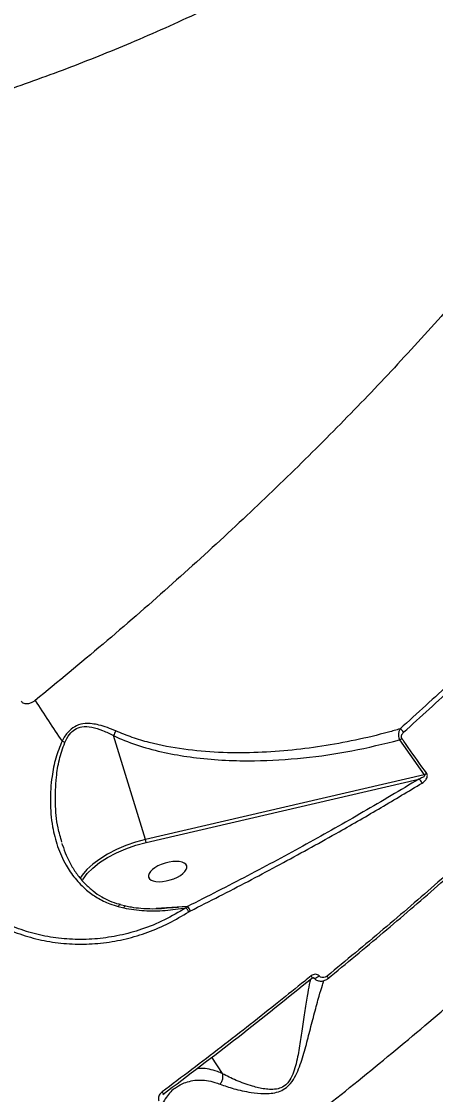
# Model space of a CAD drawing. Header units: millimetres. Extents: x -6901 to 7060, y -7557 to 6158.
# Drawn here: x 2186.4 to 2283.4, y -2839.9 to -2588.6 of the extents above; entities that cross this region are included whole.
import ezdxf

# ---------------------------------------------------------------- set-up
doc = ezdxf.new("R2010")
doc.units = ezdxf.units.MM
for name, color, linetype in [('DIKOM_ОБЪЕКТ', 7, 'Continuous'), ('DIKOM_РАЗМЕР_ЗОНА', 7, 'Continuous'), ('DIKOM_РАЗМЕР_ОБЪЕКТА', 7, 'Continuous')]:
    doc.layers.add(name, color=color, linetype=linetype)
doc.styles.add('style1', font='arial.ttf', dxfattribs={"width": 0.8})
doc.dimstyles.new('1-50', dxfattribs={"dimtxt": 300, "dimasz": 200, "dimexe": 100, "dimexo": 0, "dimgap": 100, "dimtad": 1, "dimtxsty": 'style1', "dimcen": 200, "dimclrd": 7, "dimclre": 7, "dimclrt": 7, "dimadec": 1, "dimazin": 2, "dimtfac": 1, "dimtmove": 0, "dimatfit": 2, "dimfxl": 0, "dimlwd": 25, "dimlwe": 18, "dimarcsym": 0})

# ---------------------------------------------------------------- blocks, each defined once
blk = doc.blocks.new('*D1')
at = {"layer": 'Defpoints', "color": 0, "transparency": 16777216}
for p in [(-4076.66, -462.32), (4983.51, -3127.59), (4983.51, -6854.07)]:
    blk.add_point(p, dxfattribs=at)
at = {"layer": 'DIKOM_РАЗМЕР_ОБЪЕКТА', "color": 7, "lineweight": 18, "transparency": 16777216}
for p, q in [((-4076.66, -462.32), (-4076.66, -6954.07)), ((4983.51, -3127.59), (4983.51, -6954.07))]:
    blk.add_line(p, q, dxfattribs=at)
at = {"layer": 'DIKOM_РАЗМЕР_ОБЪЕКТА', "color": 7, "lineweight": 25, "transparency": 16777216}
blk.add_line((-3876.66, -6854.07), (4783.51, -6854.07), dxfattribs=at)
at = {"layer": 'DIKOM_РАЗМЕР_ОБЪЕКТА', "color": 7, "transparency": 16777216}
for points in [[(-3876.66, -6820.74), (-3876.66, -6887.4), (-4076.66, -6854.07)], [(4783.51, -6820.74), (4783.51, -6887.4), (4983.51, -6854.07)]]:
    blk.add_solid(points, dxfattribs=at)
at = {"layer": 'DIKOM_РАЗМЕР_ОБЪЕКТА', "color": 7, "transparency": 16777216, "insert": (453.43, -6600.9), "char_height": 300, "attachment_point": 5, "style": 'style1'}
blk.add_mtext('9050', dxfattribs=at)
blk = doc.blocks.new('*D2')
at = {"layer": 'Defpoints', "color": 0, "transparency": 16777216}
for p in [(-1102.73, 4151.17), (-5819.23, -4492.42), (4721.24, -4492.42)]:
    blk.add_point(p, dxfattribs=at)
at = {"layer": 'DIKOM_РАЗМЕР_ОБЪЕКТА', "color": 7, "lineweight": 18, "transparency": 16777216}
for p, q in [((-1102.73, 4151.17), (-5919.23, 4151.17)), ((4721.24, -4492.42), (-5919.23, -4492.42))]:
    blk.add_line(p, q, dxfattribs=at)
at = {"layer": 'DIKOM_РАЗМЕР_ОБЪЕКТА', "color": 7, "lineweight": 25, "transparency": 16777216}
blk.add_line((-5819.23, 3951.17), (-5819.23, -4292.42), dxfattribs=at)
at = {"layer": 'DIKOM_РАЗМЕР_ОБЪЕКТА', "color": 7, "transparency": 16777216}
for points in [[(-5852.56, 3951.17), (-5785.89, 3951.17), (-5819.23, 4151.17)], [(-5852.56, -4292.42), (-5785.89, -4292.42), (-5819.23, -4492.42)]]:
    blk.add_solid(points, dxfattribs=at)
at = {"layer": 'DIKOM_РАЗМЕР_ОБЪЕКТА', "color": 7, "transparency": 16777216, "insert": (-6072.4, -170.63), "char_height": 300, "attachment_point": 5, "rotation": 90, "style": 'style1'}
blk.add_mtext('8650', dxfattribs=at)
blk = doc.blocks.new('*D3')
at = {"layer": 'Defpoints', "color": 0, "transparency": 16777216}
for p in [(-1553.27, 6158.28), (-6450.85, -6312.94), (5659.92, -6312.94)]:
    blk.add_point(p, dxfattribs=at)
at = {"layer": 'DIKOM_РАЗМЕР_ЗОНА', "color": 7, "lineweight": 18, "transparency": 16777216}
for p, q in [((-1553.27, 6158.28), (-6550.85, 6158.28)), ((5659.92, -6312.94), (-6550.85, -6312.94))]:
    blk.add_line(p, q, dxfattribs=at)
at = {"layer": 'DIKOM_РАЗМЕР_ЗОНА', "color": 7, "lineweight": 25, "transparency": 16777216}
blk.add_line((-6450.85, 5958.28), (-6450.85, -6112.94), dxfattribs=at)
at = {"layer": 'DIKOM_РАЗМЕР_ЗОНА', "color": 7, "transparency": 16777216}
for points in [[(-6484.18, 5958.28), (-6417.52, 5958.28), (-6450.85, 6158.28)], [(-6484.18, -6112.94), (-6417.52, -6112.94), (-6450.85, -6312.94)]]:
    blk.add_solid(points, dxfattribs=at)
at = {"layer": 'DIKOM_РАЗМЕР_ЗОНА', "color": 7, "transparency": 16777216, "insert": (-6704.02, -77.33), "char_height": 300, "attachment_point": 5, "rotation": 90, "style": 'style1'}
blk.add_mtext('12500', dxfattribs=at)
blk = doc.blocks.new('*D4')
at = {"layer": 'Defpoints', "color": 0, "transparency": 16777216}
for p in [(-5588.2, -1083.32), (7059.54, -2218.88), (7059.54, -7457.08)]:
    blk.add_point(p, dxfattribs=at)
at = {"layer": 'DIKOM_РАЗМЕР_ЗОНА', "color": 7, "lineweight": 18, "transparency": 16777216}
for p, q in [((-5588.2, -1083.32), (-5588.2, -7557.08)), ((7059.54, -2218.88), (7059.54, -7557.08))]:
    blk.add_line(p, q, dxfattribs=at)
at = {"layer": 'DIKOM_РАЗМЕР_ЗОНА', "color": 7, "lineweight": 25, "transparency": 16777216}
blk.add_line((-5388.2, -7457.08), (6859.54, -7457.08), dxfattribs=at)
at = {"layer": 'DIKOM_РАЗМЕР_ЗОНА', "color": 7, "transparency": 16777216}
for points in [[(-5388.2, -7423.74), (-5388.2, -7490.41), (-5588.2, -7457.08)], [(6859.54, -7423.74), (6859.54, -7490.41), (7059.54, -7457.08)]]:
    blk.add_solid(points, dxfattribs=at)
at = {"layer": 'DIKOM_РАЗМЕР_ЗОНА', "color": 7, "transparency": 16777216, "insert": (735.67, -7203.9), "char_height": 300, "attachment_point": 5, "style": 'style1'}
blk.add_mtext('12650', dxfattribs=at)

msp = doc.modelspace()

# ---------------------------------------------------------------- linework, layer by layer
at = {"layer": 'DIKOM_ОБЪЕКТ', "color": 7, "linetype": 'Continuous', "lineweight": 15}
for p, q in [((2215.498, -2780.229), (2207.959, -2755.885)), ((2274.966, -2756.884), (2280.77, -2765.073)), ((2280.77, -2765.073), (2215.498, -2780.229)), ((2215.621, -2780.893), (2279.494, -2766.061)), ((2196.07, -2781.51), (2195.982, -2781.176)), ((2200.499, -2788.805), (2200.146, -2789.381)), ((2209.11, -2795.922), (2210.376, -2796.234)), ((2209.574, -2795.43), (2210.843, -2795.735)), ((2225.319, -2795.92), (2218.016, -2796.386)), ((2225.285, -2795.928), (2223.217, -2796.096)), ((2225.285, -2795.928), (2224.965, -2796.216)), ((2225.319, -2795.92), (2225.285, -2795.928)), ((2225.649, -2797.137), (2225.949, -2796.969)), ((2225.949, -2796.969), (2225.991, -2796.949)), ((2233.537, -2835.054), (2231.01, -2831.164))]:
    msp.add_line(p, q, dxfattribs=at)
at = {"layer": 'DIKOM_ОБЪЕКТ', "color": 7, "linetype": 'Continuous', "lineweight": 15, "flags": 128}
for points in [[(2215.498, -2780.229), (2213.158, -2780.864), (2210.865, -2781.655), (2208.67, -2782.586), (2206.618, -2783.636), (2204.756, -2784.782), (2203.123, -2785.999), (2201.754, -2787.262), (2200.681, -2788.542), (2200.499, -2788.805)], [(2200.819, -2789.623), (2200.89, -2789.504), (2201.856, -2788.195), (2203.151, -2786.893), (2204.743, -2785.63), (2206.593, -2784.436), (2208.658, -2783.34), (2210.888, -2782.37), (2213.228, -2781.547), (2215.621, -2780.893)], [(2210.376, -2796.234), (2210.517, -2795.992), (2210.652, -2795.829), (2210.775, -2795.753), (2210.845, -2795.752)], [(2254.266, -2812.142), (2254.357, -2812.291), (2254.428, -2812.43), (2254.476, -2812.552), (2254.5, -2812.653), (2254.498, -2812.729), (2254.471, -2812.777), (2254.468, -2812.78)], [(2256.116, -2812.171), (2255.944, -2812.341), (2255.757, -2812.493), (2255.566, -2812.617), (2255.382, -2812.708), (2255.216, -2812.758), (2255.077, -2812.766), (2254.974, -2812.731), (2254.914, -2812.655)], [(2258.022, -2812.199), (2258.109, -2812.342), (2258.178, -2812.476), (2258.226, -2812.595), (2258.252, -2812.695), (2258.255, -2812.774), (2258.234, -2812.827), (2258.192, -2812.854), (2258.128, -2812.854)], [(2254.468, -2812.78), (2254.42, -2812.795), (2254.346, -2812.783)], [(2219.379, -2839.342), (2219.471, -2839.49), (2219.546, -2839.625), (2219.602, -2839.741), (2219.636, -2839.833), (2219.647, -2839.899), (2219.634, -2839.936), (2219.631, -2839.938)], [(2219.631, -2839.938), (2219.598, -2839.942), (2219.541, -2839.917)]]:
    msp.add_lwpolyline(points, dxfattribs=at)
at = {"layer": 'DIKOM_ОБЪЕКТ', "color": 7, "linetype": 'Continuous', "lineweight": 15}
for centre, radius, start, end in [((2344.95, -2652.041), 182.356, 211.61737, 215.20233), ((2273.972, -2756.325), 2.314, 31.81334, 60.69739), ((2273.84, -2754.749), 2.413, 297.80603, 313.77221), ((2190.319, -2768.095), 12.294, 59.42441, 62.7772), ((2279.564, -2762.923), 2.465, 299.2953, 314.99048), ((2278.601, -2767.606), 1.784, 20.40303, 59.96139), ((2213.058, -2781.027), 2.566, 2.99546, 18.10708), ((2222.874, -2798.485), 3.086, 25.90323, 47.32198), ((2223.75, -2797.638), 2.299, 16.9195, 48.09582), ((2223.73, -2797.691), 2.38, 18.16422, 48.10015)]:
    msp.add_arc(centre, radius, start, end, dxfattribs=at)
at = {"layer": 'DIKOM_ОБЪЕКТ', "color": 7, "linetype": 'Continuous', "lineweight": 15, "extrusion": (0, 0, -1)}
msp.add_ellipse((2220.661, -2787.719), major_axis=(-4.462, -1.322), ratio=0.44303, dxfattribs=at)
at = {"layer": 'DIKOM_ОБЪЕКТ', "color": 7, "linetype": 'Continuous', "lineweight": 15}
for points, knots in [([(2361.088, -2483.076), (2361.593, -2484.157), (2363.143, -2487.476), (2364.666, -2493.721), (2365.754, -2501.72), (2365.819, -2510.407), (2364.89, -2519.741), (2362.923, -2529.717), (2359.903, -2540.342), (2355.787, -2551.606), (2350.53, -2563.543), (2344.174, -2575.988), (2336.884, -2588.638), (2328.78, -2601.363), (2319.967, -2614.092), (2310.209, -2627.177), (2299.501, -2640.582), (2287.86, -2654.264), (2275.614, -2667.838), (2262.84, -2681.254), (2249.618, -2694.467), (2235.662, -2707.77), (2220.978, -2721.118), (2205.639, -2734.483), (2194.986, -2743.255), (2189.661, -2747.64)], [0, 0, 0, 0, 0.0209176, 0.0641762, 0.1074675, 0.1507257, 0.1952322, 0.2397749, 0.2842812, 0.3303974, 0.3765138, 0.4232924, 0.4700712, 0.5140067, 0.5579766, 0.6019127, 0.6471286, 0.6923815, 0.7375984, 0.7807392, 0.8239114, 0.8670525, 0.9113572, 0.9556953, 1, 1, 1, 1]), ([(2148.665, -2615.247), (2154.242, -2613.679), (2165.404, -2610.54), (2181.516, -2605.3), (2197.116, -2599.689), (2212.742, -2593.43), (2228.275, -2586.474), (2243.578, -2578.773), (2258.013, -2570.621), (2271.507, -2562.053), (2283.994, -2553.105), (2295.299, -2543.894), (2305.418, -2534.439), (2314.383, -2524.768), (2322.314, -2514.813), (2329.053, -2504.601), (2333.517, -2496.844), (2335.349, -2492.447), (2335.708, -2491.585)], [0, 0, 0, 0, 0.0605928, 0.1212603, 0.1819278, 0.24252, 0.3107042, 0.3791082, 0.4476212, 0.5161312, 0.5845273, 0.6527065, 0.7187281, 0.7849574, 0.8512909, 0.9176218, 0.9838461, 1, 1, 1, 1]), ([(2216.26, -2567.304), (2214.52, -2567.662), (2209.798, -2568.634), (2202.216, -2570.665), (2193.62, -2573.551), (2185.324, -2577.039), (2178.563, -2580.551), (2172.966, -2584.005), (2168.427, -2587.251), (2164.02, -2591.056), (2160.859, -2594.436), (2159.281, -2596.575), (2158.821, -2597.2)], [0, 0, 0, 0, 0.0783342, 0.212592, 0.3472661, 0.4817925, 0.6158495, 0.6916663, 0.7820708, 0.8726183, 0.9628123, 1, 1, 1, 1]), ([(2320.326, -2710.444), (2316.816, -2714.086), (2309.795, -2721.371), (2298.671, -2732.341), (2287.159, -2743.331), (2279.123, -2750.648), (2275.105, -2754.307)], [0, 0, 0, 0, 0.2491207, 0.4982417, 0.749121, 1, 1, 1, 1]), ([(2275.939, -2755.105), (2279.934, -2751.466), (2287.926, -2744.189), (2299.431, -2733.208), (2310.601, -2722.195), (2317.682, -2714.848), (2321.222, -2711.174)], [0, 0, 0, 0, 0.249121, 0.4982426, 0.7491217, 1, 1, 1, 1]), ([(2189.661, -2747.64), (2189.46, -2747.788), (2189.04, -2748.097), (2188.393, -2748.359), (2187.798, -2748.462), (2187.285, -2748.436), (2186.877, -2748.296), (2186.583, -2748.082), (2186.48, -2747.912), (2186.432, -2747.832)], [0, 0, 0, 0, 0.1943883, 0.4036959, 0.553903, 0.6910098, 0.8350722, 0.9219104, 1, 1, 1, 1]), ([(2208.515, -2754.769), (2207.214, -2754.244), (2205.397, -2753.511), (2202.962, -2753.068), (2201.193, -2753.007), (2199.304, -2753.429), (2197.429, -2754.735), (2196.449, -2756.167), (2195.996, -2757.058), (2195.943, -2757.163)], [0, 0, 0, 0, 0.2865153, 0.4002752, 0.5163017, 0.657463, 0.799395, 0.9763481, 1, 1, 1, 1]), ([(2196.573, -2757.511), (2196.898, -2756.84), (2197.485, -2755.633), (2198.909, -2754.309), (2200.768, -2753.662), (2203.021, -2753.839), (2205.483, -2754.658), (2207.137, -2755.429), (2207.959, -2755.877), (2207.96, -2755.877)], [0, 0, 0, 0, 0.1595681, 0.287557, 0.4150728, 0.5935057, 0.7940452, 0.9997259, 1, 1, 1, 1]), ([(2275.105, -2754.307), (2274.197, -2754.564), (2270.749, -2755.544), (2264.663, -2756.999), (2256.805, -2758.445), (2248.851, -2759.443), (2240.775, -2759.958), (2232.611, -2759.92), (2224.402, -2759.206), (2217.64, -2757.907), (2212.343, -2756.355), (2209.791, -2755.298), (2208.515, -2754.769)], [0, 0, 0, 0, 0.0419955, 0.1595236, 0.2774941, 0.3953163, 0.5131211, 0.6338764, 0.754565, 0.875869, 0.937948, 1, 1, 1, 1]), ([(2275.105, -2754.307), (2275, -2754.51), (2274.788, -2754.919), (2274.679, -2755.679), (2274.748, -2756.377), (2274.899, -2756.73), (2274.966, -2756.884)], [0, 0, 0, 0, 0.2829201, 0.5675092, 0.8111844, 1, 1, 1, 1]), ([(2207.96, -2755.877), (2207.959, -2755.878), (2207.958, -2755.88), (2207.959, -2755.883), (2207.959, -2755.884), (2207.959, -2755.885)], [0, 0, 0, 0, 0.351492, 0.8152693, 1, 1, 1, 1]), ([(2207.959, -2755.885), (2208.593, -2756.172), (2211.037, -2757.278), (2215.516, -2758.808), (2221.421, -2760.22), (2227.673, -2761.179), (2234.211, -2761.715), (2242.575, -2761.851), (2252.505, -2761.246), (2263.888, -2759.623), (2271.275, -2757.796), (2274.966, -2756.884)], [0, 0, 0, 0, 0.0310727, 0.1198401, 0.2089553, 0.2979302, 0.3968243, 0.4957438, 0.6636327, 0.8319728, 1, 1, 1, 1]), ([(2208.515, -2754.769), (2208.501, -2754.801), (2208.42, -2754.992), (2208.239, -2755.384), (2208.059, -2755.702), (2207.96, -2755.877)], [0, 0, 0, 0, 0.0843684, 0.4972732, 1, 1, 1, 1]), ([(2275.509, -2756.492), (2275.479, -2756.438), (2275.416, -2756.327), (2275.387, -2756.104), (2275.427, -2755.845), (2275.586, -2755.472), (2275.796, -2755.253), (2275.939, -2755.105)], [0, 0, 0, 0, 0.1212062, 0.2522806, 0.4115664, 0.5993492, 1, 1, 1, 1]), ([(2281.307, -2764.666), (2280.946, -2764.171), (2279.143, -2761.693), (2277.215, -2758.966), (2275.668, -2756.723), (2275.509, -2756.492)], [0, 0, 0, 0, 0.183171, 0.9158772, 1, 1, 1, 1]), ([(1836.122, -3022.975), (1839.914, -3023.291), (1847.501, -3023.922), (1859.861, -3023.946), (1873.017, -3023.288), (1887.032, -3021.852), (1901.858, -3019.644), (1917.174, -3016.706), (1932.913, -3013.068), (1949.005, -3008.772), (1965.712, -3003.748), (1983, -2997.983), (2000.823, -2991.479), (2018.794, -2984.379), (2036.847, -2976.72), (2054.919, -2968.553), (2073.297, -2959.746), (2091.932, -2950.304), (2110.763, -2940.246), (2129.387, -2929.787), (2147.747, -2918.973), (2165.79, -2907.854), (2183.8, -2896.258), (2201.713, -2884.205), (2219.463, -2871.727), (2236.676, -2859.089), (2253.305, -2846.337), (2269.319, -2833.519), (2284.964, -2820.44), (2300.167, -2807.134), (2314.871, -2793.644), (2327.767, -2781.204), (2339.05, -2769.842), (2345.488, -2763.006), (2348.71, -2759.586)], [0, 0, 0, 0, 0.0311784, 0.0623809, 0.0935594, 0.1256442, 0.1577551, 0.1898399, 0.2210202, 0.2522243, 0.2834046, 0.3154897, 0.3476009, 0.379686, 0.410889, 0.4421158, 0.4733189, 0.5054256, 0.5375585, 0.5696654, 0.6009196, 0.6321978, 0.6634522, 0.69561, 0.727794, 0.7599519, 0.7912842, 0.8226406, 0.8539729, 0.8862089, 0.9184711, 0.9507073, 0.9753305, 1, 1, 1, 1]), ([(2195.943, -2757.163), (2195.412, -2758.483), (2194.336, -2761.157), (2193.428, -2765.943), (2193.037, -2771.363), (2193.519, -2776.894), (2194.788, -2781.905), (2196.593, -2785.963), (2198.918, -2789.386), (2201.418, -2791.955), (2204.194, -2793.94), (2206.725, -2795.209), (2208.446, -2795.723), (2209.11, -2795.922)], [0, 0, 0, 0, 0.0889077, 0.1801292, 0.3049753, 0.4334625, 0.5379145, 0.6451615, 0.7294092, 0.8158756, 0.8847856, 0.9555179, 1, 1, 1, 1]), ([(2195.893, -2780.838), (2195.574, -2779.731), (2194.717, -2776.765), (2194.254, -2771.631), (2194.479, -2766.257), (2195.172, -2761.478), (2196.106, -2758.832), (2196.573, -2757.511)], [0, 0, 0, 0, 0.1492801, 0.4001237, 0.6510523, 0.8257827, 1, 1, 1, 1]), ([(2280.273, -2766.984), (2280.57, -2766.769), (2280.993, -2766.463), (2281.372, -2765.853), (2281.503, -2765.421), (2281.486, -2765.036), (2281.401, -2764.805), (2281.326, -2764.695), (2281.307, -2764.666)], [0, 0, 0, 0, 0.4029938, 0.5733213, 0.7451357, 0.8533486, 0.9617232, 1, 1, 1, 1]), ([(2279.494, -2766.061), (2275.184, -2768.639), (2266.566, -2773.796), (2253.162, -2781.337), (2239.451, -2788.742), (2230.03, -2793.527), (2225.319, -2795.92)], [0, 0, 0, 0, 0.2492676, 0.4985354, 0.7492681, 1, 1, 1, 1]), ([(2225.991, -2796.949), (2226.558, -2796.664), (2229.395, -2795.238), (2236.725, -2791.494), (2247.835, -2785.626), (2259.868, -2778.967), (2270.683, -2772.75), (2277.076, -2768.906), (2280.273, -2766.984)], [0, 0, 0, 0, 0.0299881, 0.1499473, 0.3900559, 0.630165, 0.8150833, 1, 1, 1, 1]), ([(2280.77, -2765.073), (2280.783, -2765.081), (2280.81, -2765.096), (2280.842, -2765.13), (2280.858, -2765.164), (2280.863, -2765.201), (2280.858, -2765.247), (2280.799, -2765.367), (2280.62, -2765.521), (2280.312, -2765.713), (2279.927, -2765.898), (2279.637, -2766.007), (2279.494, -2766.061)], [0, 0, 0, 0, 0.0254415, 0.0517591, 0.0782571, 0.0864661, 0.115023, 0.1529068, 0.3030003, 0.4907653, 0.7489959, 1, 1, 1, 1]), ([(2308.271, -2768.14), (2304.317, -2771.829), (2296.408, -2779.207), (2284.007, -2790.25), (2271.254, -2801.267), (2262.433, -2808.555), (2258.022, -2812.199)], [0, 0, 0, 0, 0.249099, 0.4981994, 0.7490999, 1, 1, 1, 1]), ([(2258.128, -2812.854), (2262.498, -2809.244), (2271.238, -2802.025), (2283.937, -2791.06), (2296.347, -2780.016), (2304.297, -2772.602), (2308.272, -2768.895)], [0, 0, 0, 0, 0.2491002, 0.4982, 0.7491005, 1, 1, 1, 1]), ([(2162.057, -2780.889), (2162.912, -2782.515), (2164.62, -2785.767), (2167.878, -2790.065), (2171.553, -2793.857), (2175.603, -2797.099), (2180.029, -2799.829), (2184.787, -2801.984), (2189.796, -2803.554), (2194.99, -2804.515), (2200.299, -2804.829), (2205.644, -2804.512), (2210.922, -2803.575), (2216.052, -2802.009), (2221.003, -2799.918), (2224.102, -2798.063), (2225.649, -2797.137)], [0, 0, 0, 0, 0.0751068, 0.1502141, 0.2212815, 0.2925774, 0.3636453, 0.4347701, 0.5061233, 0.5772489, 0.6483402, 0.7196586, 0.7907512, 0.8604289, 0.9303189, 1, 1, 1, 1]), ([(2224.965, -2796.216), (2223.294, -2797.21), (2219.952, -2799.196), (2214.716, -2801.302), (2209.457, -2802.751), (2204.24, -2803.542), (2199.007, -2803.719), (2193.829, -2803.255), (2188.779, -2802.184), (2183.922, -2800.523), (2179.336, -2798.276), (2175.071, -2795.497), (2170.607, -2791.716), (2166.191, -2786.729), (2163.817, -2782.365), (2162.629, -2780.184)], [0, 0, 0, 0, 0.0766096, 0.1532168, 0.2242328, 0.2954746, 0.3664899, 0.4374871, 0.5087121, 0.5797099, 0.6506984, 0.721913, 0.7929017, 0.8964506, 1, 1, 1, 1]), ([(2196.043, -2781.511), (2196.316, -2782.309), (2196.893, -2783.999), (2198.109, -2786.375), (2199.593, -2788.627), (2201.288, -2790.604), (2203.157, -2792.284), (2205.09, -2793.612), (2207.107, -2794.608), (2208.586, -2795.188), (2209.46, -2795.368), (2209.588, -2795.394)], [0, 0, 0, 0, 0.1243278, 0.2634748, 0.3983065, 0.5289668, 0.6540368, 0.7732298, 0.874501, 0.9817542, 1, 1, 1, 1]), ([(2209.11, -2795.922), (2209.123, -2795.896), (2209.207, -2795.739), (2209.361, -2795.524), (2209.509, -2795.398), (2209.562, -2795.448), (2209.572, -2795.457)], [0, 0, 0, 0, 0.0759876, 0.4722085, 0.8958797, 1, 1, 1, 1]), ([(2210.376, -2796.234), (2211.976, -2796.5), (2215.178, -2797.031), (2220.121, -2796.892), (2223.344, -2796.442), (2224.965, -2796.216)], [0, 0, 0, 0, 0.3317433, 0.6638444, 1, 1, 1, 1]), ([(2210.849, -2795.731), (2211.268, -2795.83), (2212.436, -2796.106), (2214.573, -2796.337), (2217.194, -2796.463), (2219.034, -2796.363), (2219.946, -2796.313)], [0, 0, 0, 0, 0.1430909, 0.3980361, 0.7015897, 1, 1, 1, 1]), ([(2223.217, -2796.096), (2223.104, -2796.105), (2221.761, -2796.215), (2220.409, -2796.282), (2219.171, -2796.342)], [0, 0, 0, 0, 0.083926, 1, 1, 1, 1]), ([(2254.266, -2812.142), (2253.767, -2812.547), (2251.27, -2814.577), (2244.317, -2820.168), (2233.258, -2828.871), (2224.008, -2835.85), (2219.379, -2839.342)], [0, 0, 0, 0, 0.0441419, 0.2207149, 0.610013, 1, 1, 1, 1]), ([(2256.116, -2812.171), (2255.996, -2812.067), (2255.748, -2811.851), (2255.252, -2811.753), (2254.727, -2811.832), (2254.42, -2812.039), (2254.266, -2812.142)], [0, 0, 0, 0, 0.2338601, 0.4824974, 0.7413425, 1, 1, 1, 1]), ([(2258.022, -2812.199), (2257.865, -2812.305), (2257.549, -2812.518), (2257.008, -2812.6), (2256.495, -2812.5), (2256.239, -2812.278), (2256.116, -2812.171)], [0, 0, 0, 0, 0.2583769, 0.5167674, 0.7678245, 1, 1, 1, 1]), ([(2219.541, -2839.917), (2225.451, -2835.454), (2237.288, -2826.514), (2248.655, -2817.365), (2254.346, -2812.783)], [0, 0, 0, 0, 0.4992733, 1, 1, 1, 1]), ([(2232.945, -2837.523), (2233.985, -2837.887), (2236.088, -2838.624), (2239.679, -2839.43), (2242.7, -2839.775), (2244.884, -2839.708), (2246.55, -2839.391), (2248.162, -2838.632), (2249.613, -2837.28), (2250.717, -2835.458), (2251.869, -2832.706), (2252.906, -2829.188), (2254.007, -2824.935), (2255.082, -2820.737), (2256.072, -2817.139), (2256.828, -2814.61), (2257.16, -2813.608), (2257.27, -2813.274)], [0, 0, 0, 0, 0.1069433, 0.2163299, 0.2893246, 0.3263481, 0.3642504, 0.3977971, 0.4316784, 0.4739164, 0.5144867, 0.5999431, 0.6873605, 0.7843946, 0.8833974, 0.9611325, 1, 1, 1, 1]), ([(2254.066, -2813.006), (2253.994, -2813.383), (2253.788, -2814.471), (2253.326, -2817.068), (2252.759, -2820.697), (2252.133, -2824.849), (2251.539, -2829.047), (2250.863, -2832.477), (2250.033, -2835.152), (2249.209, -2836.799), (2248.353, -2837.676), (2247.519, -2838.257), (2246.443, -2838.684), (2244.923, -2838.811), (2242.888, -2838.606), (2240.038, -2837.898), (2236.637, -2836.654), (2234.507, -2835.588), (2233.543, -2835.065), (2233.542, -2835.065)], [0, 0, 0, 0, 0.0422117, 0.1220894, 0.2220525, 0.3220954, 0.4091338, 0.4959251, 0.5351824, 0.5744258, 0.6001256, 0.6048508, 0.6352723, 0.6711017, 0.7071727, 0.7800124, 0.889954, 0.9998911, 1, 1, 1, 1]), ([(2254.994, -2812.786), (2254.982, -2812.763), (2254.948, -2812.698), (2254.887, -2812.657), (2254.784, -2812.629), (2254.568, -2812.692), (2254.446, -2812.803), (2254.386, -2812.857)], [0, 0, 0, 0, 0.0985502, 0.2826465, 0.5935799, 0.8018879, 1, 1, 1, 1]), ([(2254.914, -2812.655), (2255.119, -2812.839), (2255.543, -2813.217), (2256.406, -2813.425), (2257.324, -2813.336), (2257.86, -2813.014), (2258.128, -2812.854)], [0, 0, 0, 0, 0.2380076, 0.4906903, 0.7462894, 1, 1, 1, 1]), ([(2233.537, -2835.054), (2233.132, -2834.883), (2232.048, -2834.424), (2230.369, -2833.98), (2228.735, -2833.76), (2227.804, -2833.852), (2227.44, -2833.889)], [0, 0, 0, 0, 0.1841571, 0.4931474, 0.8021834, 1, 1, 1, 1]), ([(2233.542, -2835.065), (2233.542, -2835.064), (2233.541, -2835.061), (2233.539, -2835.057), (2233.538, -2835.055), (2233.537, -2835.054)], [0, 0, 0, 0, 0.2962604, 0.704678, 1, 1, 1, 1]), ([(2222.326, -2838.547), (2222.466, -2838.428), (2223.142, -2837.85), (2224.927, -2836.996), (2227.275, -2836.456), (2229.752, -2836.606), (2231.455, -2836.971), (2232.545, -2837.375), (2232.945, -2837.523)], [0, 0, 0, 0, 0.0511367, 0.247974, 0.5715003, 0.7375615, 0.9035999, 1, 1, 1, 1]), ([(2232.945, -2837.523), (2232.976, -2837.485), (2233.179, -2837.233), (2233.47, -2836.69), (2233.664, -2835.859), (2233.583, -2835.33), (2233.542, -2835.065)], [0, 0, 0, 0, 0.0562488, 0.3685687, 0.6842864, 1, 1, 1, 1]), ([(2219.379, -2839.342), (2219.266, -2839.437), (2219.003, -2839.657), (2218.705, -2840.085), (2218.524, -2840.568), (2218.476, -2841.039), (2218.567, -2841.316), (2218.613, -2841.454)], [0, 0, 0, 0, 0.1825366, 0.4237712, 0.6274618, 0.8134256, 1, 1, 1, 1]), ([(2222.318, -2838.517), (2222.286, -2838.537), (2221.858, -2838.797), (2221.112, -2839.568), (2220.124, -2840.882), (2219.471, -2841.984), (2219.187, -2842.712), (2219.148, -2842.813)], [0, 0, 0, 0, 0.0263727, 0.3474608, 0.6567425, 0.9525052, 1, 1, 1, 1])]:
    msp.add_open_spline(points, degree=3, knots=knots, dxfattribs=at)

# ---------------------------------------------------------------- dimensions: what is measured, and where the dimension line sits
at = {"layer": 'DIKOM_РАЗМЕР_ЗОНА'}
dim = msp.add_linear_dim(base=(-6450.85, -6312.937), p1=(-1553.272, 6158.285), p2=(5659.925, -6312.937), angle=90, text='12500', dimstyle='1-50', dxfattribs=at)
dim.commit()
dim.dimension.update_dxf_attribs({"geometry": '*D3', "text_midpoint": (-6450.85, -77.326), "dimtype": 160})
dim = msp.add_linear_dim(base=(7059.538, -7457.077), p1=(-5588.199, -1083.325), p2=(7059.538, -2218.883), text='12650', dimstyle='1-50', dxfattribs=at)
dim.commit()
dim.dimension.update_dxf_attribs({"geometry": '*D4', "text_midpoint": (735.669, -7457.077), "dimtype": 160})
at = {"layer": 'DIKOM_РАЗМЕР_ОБЪЕКТА'}
dim = msp.add_linear_dim(base=(-5819.225, -4492.425), p1=(-1102.732, 4151.169), p2=(4721.24, -4492.425), angle=90, text='8650', dimstyle='1-50', dxfattribs=at)
dim.commit()
dim.dimension.update_dxf_attribs({"geometry": '*D2', "text_midpoint": (-5819.225, -170.628), "dimtype": 160})
dim = msp.add_linear_dim(base=(4983.514, -6854.07), p1=(-4076.663, -462.325), p2=(4983.514, -3127.595), text='9050', dimstyle='1-50', dxfattribs=at)
dim.commit()
dim.dimension.update_dxf_attribs({"geometry": '*D1', "text_midpoint": (453.425, -6854.07), "dimtype": 160})

doc.saveas('drawing.dxf')
